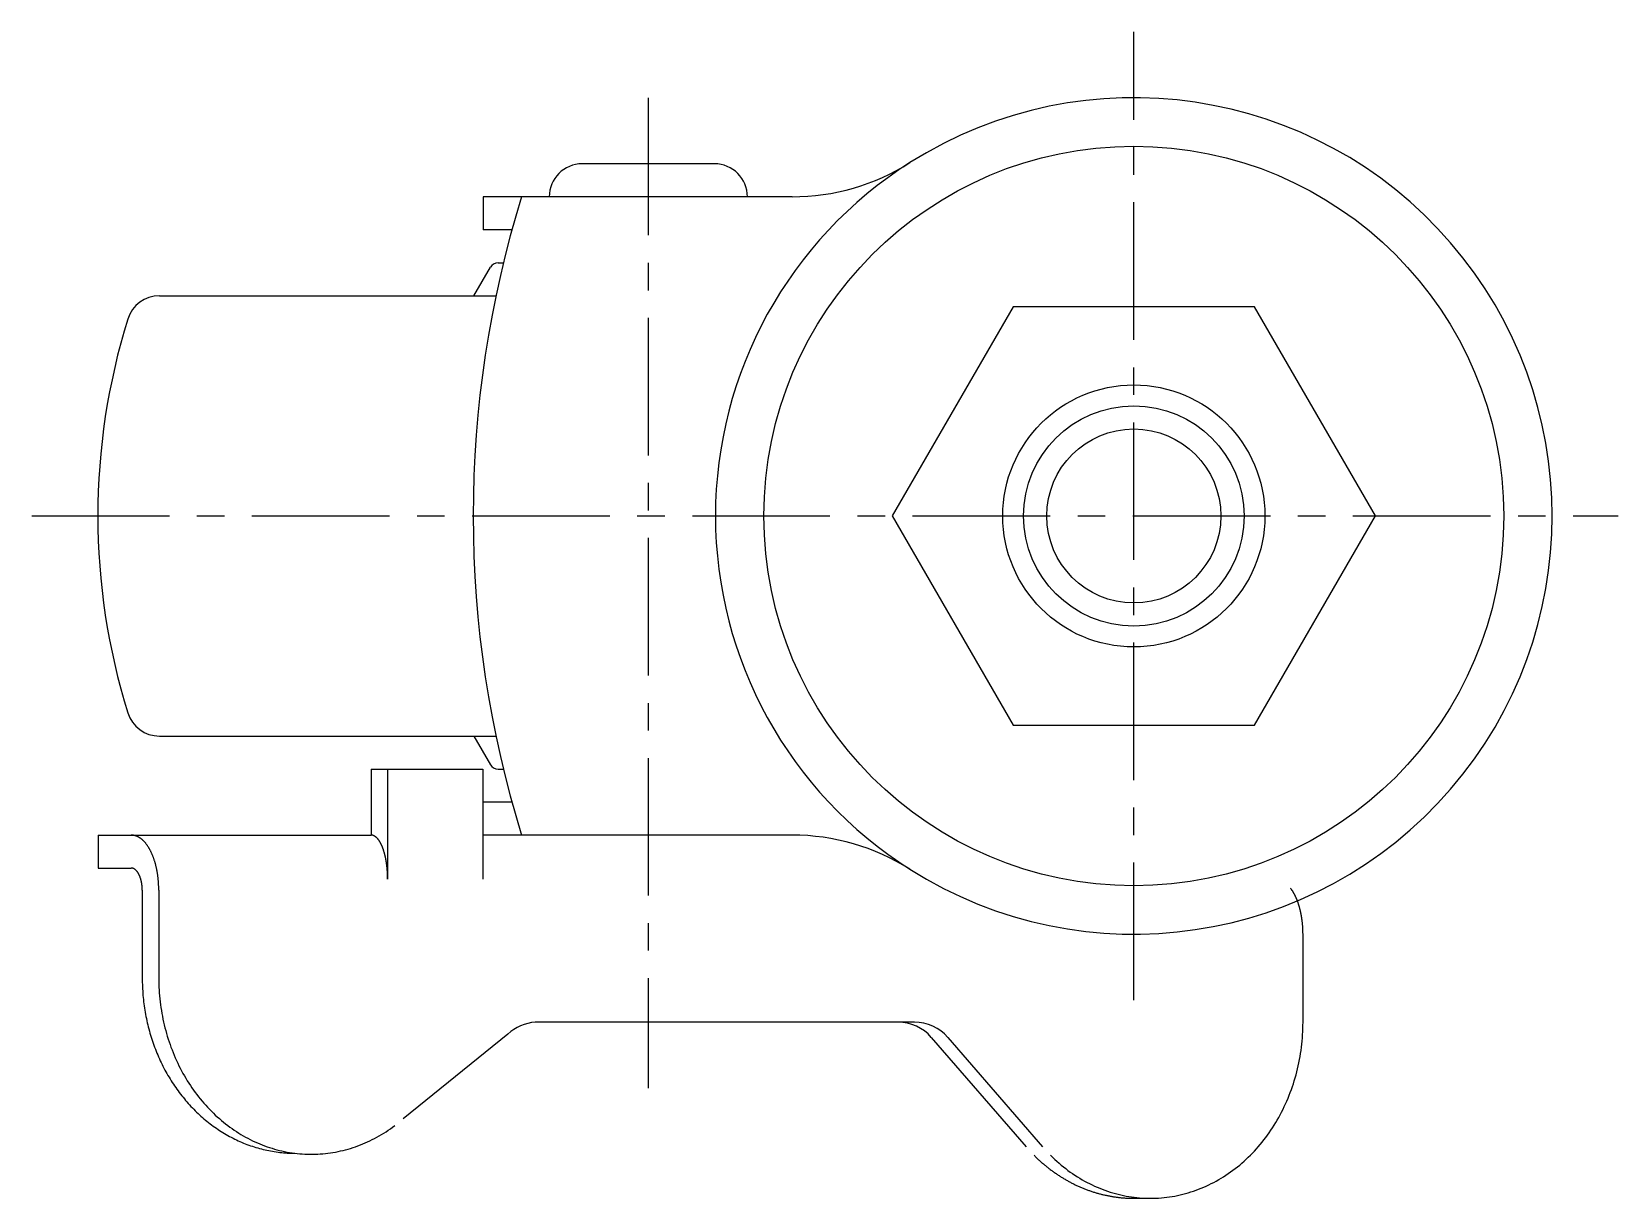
# Model space of a CAD drawing. Extents: x 7 to 219, y 29 to 248.
# Drawn here: x 146.7 to 218.8, y 194.9 to 247.9 of the extents above; entities that cross this region are included whole.
import ezdxf

# ---------------------------------------------------------------- set-up
doc = ezdxf.new("R2010")
doc.units = 0
doc.header["$LTSCALE"] = 5
doc.linetypes.add('CENTER', pattern=[2, 1.25, -0.25, 0.25, -0.25])
doc.layers.get('0').update_dxf_attribs({"linetype": 'CONTINUOUS'})
doc.layers.add('CENTER', color=1, linetype='CENTER')

msp = doc.modelspace()

# ---------------------------------------------------------------- linework, layer by layer
at = {"color": 7, "linetype": 'CONTINUOUS'}
for p, q in [((177.746794, 241.928506), (171.746794, 241.928506)), ((167.246794, 240.428506), (167.246794, 238.928506)), ((181.278874, 240.428506), (167.246794, 240.428506)), ((168.550947, 238.928506), (167.246794, 238.928506)), ((166.824145, 235.928506), (167.5747, 237.228506)), ((167.92111, 237.428506), (168.163597, 237.428506)), ((152.543853, 235.928506), (167.826255, 235.928506)), ((191.310167, 235.428506), (185.825339, 225.928506)), ((202.279822, 235.428506), (191.310167, 235.428506)), ((207.764649, 225.928506), (202.279822, 235.428506)), ((185.825339, 225.928506), (191.310167, 216.428506)), ((202.279822, 216.428506), (207.764649, 225.928506)), ((191.310167, 216.428506), (202.279822, 216.428506)), ((152.543853, 215.928506), (167.826255, 215.928506)), ((166.824145, 215.928506), (167.5747, 214.628506)), ((162.158337, 214.428506), (162.158337, 211.428506)), ((162.158337, 214.428506), (167.238464, 214.428506)), ((162.908337, 214.428506), (162.908337, 209.428506)), ((167.238464, 214.428506), (167.238464, 209.428506)), ((167.92111, 214.428506), (168.163597, 214.428506)), ((167.246794, 211.428506), (167.246794, 212.928506)), ((168.550947, 212.928506), (167.246794, 212.928506)), ((149.766032, 211.428506), (149.766032, 209.928506)), ((149.766032, 211.428506), (162.158337, 211.428506)), ((181.278874, 211.428506), (167.246794, 211.428506)), ((149.766032, 209.928506), (151.266032, 209.928506)), ((151.766032, 208.928506), (151.766032, 204.928506)), ((152.516032, 208.928506), (152.516032, 204.928506)), ((204.477556, 206.928506), (204.477556, 202.928506)), ((186.837694, 202.928506), (169.613777, 202.928506)), ((168.373883, 202.386879), (163.618257, 198.543362)), ((187.599552, 202.237813), (191.900374, 197.271652)), ((188.349552, 202.237813), (192.650374, 197.271652)), ((196.799353, 194.928506), (197.549353, 194.928506))]:
    msp.add_line(p, q, dxfattribs=at)
for points in [[(152.516, 208.929, 0), (152.516, 208.959, 0), (152.516, 208.99, 0), (152.515, 209.021, 0), (152.515, 209.051, 0), (152.514, 209.082, 0), (152.513, 209.112, 0), (152.511, 209.143, 0), (152.51, 209.174, 0), (152.508, 209.204, 0), (152.507, 209.235, 0), (152.505, 209.265, 0), (152.503, 209.295, 0), (152.5, 209.326, 0), (152.498, 209.356, 0), (152.495, 209.386, 0), (152.492, 209.416, 0), (152.489, 209.446, 0), (152.486, 209.476, 0), (152.482, 209.506, 0), (152.479, 209.536, 0), (152.475, 209.566, 0), (152.471, 209.595, 0), (152.467, 209.625, 0), (152.462, 209.654, 0), (152.458, 209.684, 0), (152.453, 209.713, 0), (152.448, 209.742, 0), (152.443, 209.771, 0), (152.438, 209.8, 0), (152.432, 209.828, 0), (152.427, 209.857, 0), (152.421, 209.885, 0), (152.415, 209.913, 0), (152.409, 209.942, 0), (152.402, 209.97, 0), (152.396, 209.997, 0), (152.389, 210.025, 0), (152.383, 210.053, 0), (152.376, 210.08, 0), (152.368, 210.107, 0), (152.361, 210.134, 0), (152.354, 210.161, 0), (152.346, 210.187, 0), (152.338, 210.214, 0), (152.33, 210.24, 0), (152.322, 210.266, 0), (152.314, 210.292, 0), (152.305, 210.317, 0), (152.297, 210.343, 0), (152.288, 210.368, 0), (152.279, 210.393, 0), (152.27, 210.418, 0), (152.261, 210.442, 0), (152.251, 210.467, 0), (152.242, 210.491, 0), (152.232, 210.514, 0), (152.222, 210.538, 0), (152.213, 210.561, 0), (152.202, 210.585, 0), (152.192, 210.607, 0), (152.182, 210.63, 0), (152.171, 210.652, 0), (152.161, 210.674, 0), (152.15, 210.696, 0), (152.139, 210.718, 0), (152.128, 210.739, 0), (152.117, 210.76, 0), (152.105, 210.781, 0), (152.094, 210.801, 0), (152.082, 210.822, 0), (152.071, 210.841, 0), (152.059, 210.861, 0), (152.047, 210.88, 0), (152.035, 210.899, 0), (152.023, 210.918, 0), (152.011, 210.937, 0), (151.998, 210.955, 0), (151.986, 210.972, 0), (151.973, 210.99, 0), (151.96, 211.007, 0), (151.948, 211.024, 0), (151.935, 211.041, 0), (151.922, 211.057, 0), (151.909, 211.073, 0), (151.895, 211.088, 0), (151.882, 211.104, 0), (151.869, 211.119, 0), (151.855, 211.133, 0), (151.842, 211.148, 0), (151.828, 211.162, 0), (151.814, 211.175, 0), (151.8, 211.188, 0), (151.787, 211.201, 0), (151.773, 211.214, 0), (151.759, 211.226, 0), (151.744, 211.238, 0), (151.73, 211.25, 0), (151.716, 211.261, 0), (151.702, 211.272, 0), (151.687, 211.282, 0), (151.673, 211.293, 0), (151.658, 211.302, 0), (151.644, 211.312, 0), (151.629, 211.321, 0), (151.614, 211.33, 0), (151.599, 211.338, 0), (151.585, 211.346, 0), (151.57, 211.354, 0), (151.555, 211.361, 0), (151.54, 211.368, 0), (151.525, 211.374, 0), (151.51, 211.38, 0), (151.495, 211.386, 0), (151.48, 211.392, 0), (151.465, 211.397, 0), (151.449, 211.401, 0), (151.434, 211.406, 0), (151.419, 211.41, 0), (151.404, 211.413, 0), (151.389, 211.416, 0), (151.373, 211.419, 0), (151.358, 211.422, 0), (151.343, 211.424, 0), (151.327, 211.425, 0), (151.312, 211.427, 0), (151.297, 211.428, 0), (151.281, 211.428, 0), (151.266, 211.429, 0)], [(162.908, 209.429, 0), (162.908, 209.453, 0), (162.908, 209.478, 0), (162.908, 209.502, 0), (162.907, 209.527, 0), (162.907, 209.551, 0), (162.906, 209.576, 0), (162.906, 209.6, 0), (162.905, 209.625, 0), (162.904, 209.649, 0), (162.903, 209.673, 0), (162.902, 209.698, 0), (162.9, 209.722, 0), (162.899, 209.746, 0), (162.897, 209.77, 0), (162.896, 209.795, 0), (162.894, 209.819, 0), (162.892, 209.843, 0), (162.89, 209.867, 0), (162.888, 209.891, 0), (162.886, 209.914, 0), (162.884, 209.938, 0), (162.881, 209.962, 0), (162.879, 209.986, 0), (162.876, 210.009, 0), (162.873, 210.033, 0), (162.87, 210.056, 0), (162.868, 210.079, 0), (162.864, 210.102, 0), (162.861, 210.125, 0), (162.858, 210.148, 0), (162.855, 210.171, 0), (162.851, 210.194, 0), (162.848, 210.216, 0), (162.844, 210.239, 0), (162.84, 210.261, 0), (162.836, 210.284, 0), (162.832, 210.306, 0), (162.828, 210.328, 0), (162.824, 210.35, 0), (162.82, 210.371, 0), (162.815, 210.393, 0), (162.811, 210.414, 0), (162.806, 210.436, 0), (162.802, 210.457, 0), (162.797, 210.478, 0), (162.792, 210.499, 0), (162.787, 210.519, 0), (162.782, 210.54, 0), (162.777, 210.56, 0), (162.772, 210.58, 0), (162.766, 210.6, 0), (162.761, 210.62, 0), (162.755, 210.64, 0), (162.75, 210.659, 0), (162.744, 210.678, 0), (162.738, 210.697, 0), (162.732, 210.716, 0), (162.726, 210.735, 0), (162.72, 210.753, 0), (162.714, 210.772, 0), (162.708, 210.79, 0), (162.702, 210.808, 0), (162.695, 210.825, 0), (162.689, 210.843, 0), (162.682, 210.86, 0), (162.675, 210.877, 0), (162.669, 210.894, 0), (162.662, 210.91, 0), (162.655, 210.927, 0), (162.648, 210.943, 0), (162.641, 210.959, 0), (162.634, 210.975, 0), (162.627, 210.99, 0), (162.62, 211.005, 0), (162.612, 211.02, 0), (162.605, 211.035, 0), (162.598, 211.049, 0), (162.59, 211.064, 0), (162.583, 211.078, 0), (162.575, 211.091, 0), (162.567, 211.105, 0), (162.56, 211.118, 0), (162.552, 211.131, 0), (162.544, 211.144, 0), (162.536, 211.156, 0), (162.528, 211.169, 0), (162.52, 211.181, 0), (162.512, 211.192, 0), (162.504, 211.204, 0), (162.496, 211.215, 0), (162.487, 211.226, 0), (162.479, 211.236, 0), (162.471, 211.247, 0), (162.462, 211.257, 0), (162.454, 211.267, 0), (162.445, 211.276, 0), (162.437, 211.286, 0), (162.428, 211.294, 0), (162.42, 211.303, 0), (162.411, 211.312, 0), (162.402, 211.32, 0), (162.394, 211.328, 0), (162.385, 211.335, 0), (162.376, 211.342, 0), (162.367, 211.349, 0), (162.358, 211.356, 0), (162.349, 211.362, 0), (162.341, 211.369, 0), (162.332, 211.374, 0), (162.323, 211.38, 0), (162.314, 211.385, 0), (162.305, 211.39, 0), (162.296, 211.395, 0), (162.287, 211.399, 0), (162.277, 211.403, 0), (162.268, 211.407, 0), (162.259, 211.41, 0), (162.25, 211.413, 0), (162.241, 211.416, 0), (162.232, 211.419, 0), (162.223, 211.421, 0), (162.214, 211.423, 0), (162.204, 211.425, 0), (162.195, 211.426, 0), (162.186, 211.427, 0), (162.177, 211.428, 0), (162.168, 211.428, 0), (162.158, 211.429, 0)], [(151.766, 208.929, 0), (151.766, 208.941, 0), (151.766, 208.953, 0), (151.766, 208.965, 0), (151.765, 208.978, 0), (151.765, 208.99, 0), (151.765, 209.002, 0), (151.764, 209.014, 0), (151.764, 209.027, 0), (151.763, 209.039, 0), (151.762, 209.051, 0), (151.761, 209.063, 0), (151.761, 209.075, 0), (151.76, 209.087, 0), (151.759, 209.099, 0), (151.758, 209.112, 0), (151.756, 209.124, 0), (151.755, 209.136, 0), (151.754, 209.148, 0), (151.753, 209.16, 0), (151.751, 209.171, 0), (151.75, 209.183, 0), (151.748, 209.195, 0), (151.746, 209.207, 0), (151.745, 209.219, 0), (151.743, 209.231, 0), (151.741, 209.242, 0), (151.739, 209.254, 0), (151.737, 209.265, 0), (151.735, 209.277, 0), (151.733, 209.288, 0), (151.73, 209.3, 0), (151.728, 209.311, 0), (151.726, 209.322, 0), (151.723, 209.334, 0), (151.721, 209.345, 0), (151.718, 209.356, 0), (151.715, 209.367, 0), (151.713, 209.378, 0), (151.71, 209.389, 0), (151.707, 209.4, 0), (151.704, 209.411, 0), (151.701, 209.421, 0), (151.698, 209.432, 0), (151.695, 209.443, 0), (151.692, 209.453, 0), (151.688, 209.464, 0), (151.685, 209.474, 0), (151.682, 209.484, 0), (151.678, 209.494, 0), (151.675, 209.504, 0), (151.671, 209.514, 0), (151.668, 209.524, 0), (151.664, 209.534, 0), (151.66, 209.544, 0), (151.656, 209.553, 0), (151.653, 209.563, 0), (151.649, 209.572, 0), (151.645, 209.582, 0), (151.641, 209.591, 0), (151.637, 209.6, 0), (151.632, 209.609, 0), (151.628, 209.618, 0), (151.624, 209.627, 0), (151.62, 209.636, 0), (151.615, 209.644, 0), (151.611, 209.653, 0), (151.606, 209.661, 0), (151.602, 209.669, 0), (151.597, 209.678, 0), (151.593, 209.686, 0), (151.588, 209.694, 0), (151.583, 209.702, 0), (151.578, 209.709, 0), (151.574, 209.717, 0), (151.569, 209.724, 0), (151.564, 209.732, 0), (151.559, 209.739, 0), (151.554, 209.746, 0), (151.549, 209.753, 0), (151.544, 209.76, 0), (151.539, 209.767, 0), (151.534, 209.773, 0), (151.528, 209.78, 0), (151.523, 209.786, 0), (151.518, 209.792, 0), (151.512, 209.799, 0), (151.507, 209.805, 0), (151.502, 209.81, 0), (151.496, 209.816, 0), (151.491, 209.822, 0), (151.485, 209.827, 0), (151.48, 209.832, 0), (151.474, 209.838, 0), (151.469, 209.843, 0), (151.463, 209.848, 0), (151.457, 209.852, 0), (151.452, 209.857, 0), (151.446, 209.861, 0), (151.44, 209.866, 0), (151.434, 209.87, 0), (151.429, 209.874, 0), (151.423, 209.878, 0), (151.417, 209.882, 0), (151.411, 209.885, 0), (151.405, 209.889, 0), (151.399, 209.892, 0), (151.393, 209.895, 0), (151.388, 209.899, 0), (151.382, 209.901, 0), (151.376, 209.904, 0), (151.37, 209.907, 0), (151.364, 209.909, 0), (151.358, 209.912, 0), (151.352, 209.914, 0), (151.345, 209.916, 0), (151.339, 209.918, 0), (151.333, 209.919, 0), (151.327, 209.921, 0), (151.321, 209.922, 0), (151.315, 209.924, 0), (151.309, 209.925, 0), (151.303, 209.926, 0), (151.297, 209.927, 0), (151.291, 209.927, 0), (151.284, 209.928, 0), (151.278, 209.928, 0), (151.272, 209.928, 0), (151.266, 209.929, 0)], [(204.478, 206.929, 0), (204.478, 206.948, 0), (204.477, 206.967, 0), (204.477, 206.986, 0), (204.477, 207.006, 0), (204.477, 207.025, 0), (204.476, 207.044, 0), (204.476, 207.064, 0), (204.475, 207.083, 0), (204.475, 207.102, 0), (204.474, 207.121, 0), (204.473, 207.141, 0), (204.472, 207.16, 0), (204.471, 207.179, 0), (204.47, 207.198, 0), (204.469, 207.217, 0), (204.468, 207.237, 0), (204.467, 207.256, 0), (204.465, 207.275, 0), (204.464, 207.294, 0), (204.463, 207.313, 0), (204.461, 207.332, 0), (204.46, 207.351, 0), (204.458, 207.37, 0), (204.456, 207.389, 0), (204.454, 207.408, 0), (204.452, 207.427, 0), (204.45, 207.446, 0), (204.448, 207.465, 0), (204.446, 207.484, 0), (204.444, 207.503, 0), (204.442, 207.521, 0), (204.44, 207.54, 0), (204.437, 207.559, 0), (204.435, 207.577, 0), (204.432, 207.596, 0), (204.43, 207.615, 0), (204.427, 207.633, 0), (204.424, 207.652, 0), (204.421, 207.67, 0), (204.418, 207.689, 0), (204.415, 207.707, 0), (204.412, 207.725, 0), (204.409, 207.744, 0), (204.406, 207.762, 0), (204.403, 207.78, 0), (204.399, 207.798, 0), (204.396, 207.816, 0), (204.393, 207.834, 0), (204.389, 207.852, 0), (204.385, 207.87, 0), (204.382, 207.888, 0), (204.378, 207.906, 0), (204.374, 207.924, 0), (204.37, 207.941, 0), (204.366, 207.959, 0), (204.362, 207.976, 0), (204.358, 207.994, 0), (204.354, 208.011, 0), (204.35, 208.029, 0), (204.346, 208.046, 0), (204.341, 208.063, 0), (204.337, 208.08, 0), (204.332, 208.098, 0), (204.328, 208.115, 0), (204.323, 208.132, 0), (204.319, 208.148, 0), (204.314, 208.165, 0), (204.309, 208.182, 0), (204.304, 208.199, 0), (204.299, 208.215, 0), (204.294, 208.232, 0), (204.289, 208.248, 0), (204.284, 208.265, 0), (204.279, 208.281, 0), (204.274, 208.297, 0), (204.268, 208.313, 0), (204.263, 208.329, 0), (204.257, 208.345, 0), (204.252, 208.361, 0), (204.246, 208.377, 0), (204.241, 208.392, 0), (204.235, 208.408, 0), (204.229, 208.424, 0), (204.224, 208.439, 0), (204.218, 208.454, 0), (204.212, 208.47, 0), (204.206, 208.485, 0), (204.2, 208.5, 0), (204.194, 208.515, 0), (204.188, 208.53, 0), (204.181, 208.544, 0), (204.175, 208.559, 0), (204.169, 208.574, 0), (204.162, 208.588, 0), (204.156, 208.603, 0), (204.149, 208.617, 0), (204.143, 208.631, 0), (204.136, 208.645, 0), (204.13, 208.659, 0), (204.123, 208.673, 0), (204.116, 208.687, 0), (204.109, 208.701, 0), (204.102, 208.714, 0), (204.096, 208.728, 0), (204.089, 208.741, 0), (204.082, 208.754, 0), (204.074, 208.767, 0), (204.067, 208.78, 0), (204.06, 208.793, 0), (204.053, 208.806, 0), (204.046, 208.819, 0), (204.038, 208.831, 0), (204.031, 208.844, 0), (204.024, 208.856, 0), (204.016, 208.868, 0), (204.009, 208.88, 0), (204.001, 208.892, 0), (203.993, 208.904, 0), (203.986, 208.916, 0), (203.978, 208.928, 0), (203.97, 208.939, 0), (203.962, 208.951, 0), (203.955, 208.962, 0), (203.947, 208.973, 0), (203.939, 208.984, 0), (203.931, 208.995, 0), (203.923, 209.006, 0), (203.915, 209.017, 0)], [(151.766, 204.929, 0), (151.767, 204.831, 0), (151.768, 204.733, 0), (151.771, 204.636, 0), (151.774, 204.538, 0), (151.779, 204.441, 0), (151.785, 204.343, 0), (151.792, 204.246, 0), (151.799, 204.149, 0), (151.808, 204.052, 0), (151.818, 203.955, 0), (151.829, 203.858, 0), (151.841, 203.762, 0), (151.854, 203.665, 0), (151.868, 203.569, 0), (151.883, 203.473, 0), (151.899, 203.377, 0), (151.916, 203.281, 0), (151.934, 203.186, 0), (151.954, 203.091, 0), (151.974, 202.996, 0), (151.995, 202.902, 0), (152.017, 202.807, 0), (152.04, 202.713, 0), (152.064, 202.62, 0), (152.09, 202.527, 0), (152.116, 202.434, 0), (152.143, 202.341, 0), (152.171, 202.249, 0), (152.2, 202.158, 0), (152.23, 202.066, 0), (152.261, 201.975, 0), (152.293, 201.885, 0), (152.326, 201.795, 0), (152.36, 201.706, 0), (152.395, 201.617, 0), (152.431, 201.528, 0), (152.468, 201.44, 0), (152.506, 201.353, 0), (152.544, 201.266, 0), (152.584, 201.179, 0), (152.625, 201.094, 0), (152.666, 201.008, 0), (152.708, 200.924, 0), (152.752, 200.84, 0), (152.796, 200.756, 0), (152.841, 200.674, 0), (152.887, 200.592, 0), (152.934, 200.51, 0), (152.981, 200.429, 0), (153.03, 200.349, 0), (153.079, 200.27, 0), (153.129, 200.191, 0), (153.181, 200.113, 0), (153.232, 200.036, 0), (153.285, 199.959, 0), (153.339, 199.883, 0), (153.393, 199.808, 0), (153.448, 199.734, 0), (153.504, 199.66, 0), (153.561, 199.588, 0), (153.618, 199.516, 0), (153.677, 199.445, 0), (153.736, 199.374, 0), (153.795, 199.305, 0), (153.856, 199.236, 0), (153.917, 199.169, 0), (153.979, 199.102, 0), (154.042, 199.036, 0), (154.105, 198.971, 0), (154.169, 198.906, 0), (154.234, 198.843, 0), (154.299, 198.781, 0), (154.365, 198.719, 0), (154.432, 198.659, 0), (154.499, 198.599, 0), (154.567, 198.541, 0), (154.636, 198.483, 0), (154.705, 198.426, 0), (154.775, 198.371, 0), (154.845, 198.316, 0), (154.916, 198.262, 0), (154.988, 198.209, 0), (155.06, 198.158, 0), (155.132, 198.107, 0), (155.206, 198.057, 0), (155.279, 198.009, 0), (155.354, 197.961, 0), (155.428, 197.915, 0), (155.504, 197.869, 0), (155.579, 197.825, 0), (155.655, 197.781, 0), (155.732, 197.739, 0), (155.809, 197.698, 0), (155.887, 197.658, 0), (155.965, 197.619, 0), (156.043, 197.581, 0), (156.122, 197.544, 0), (156.201, 197.508, 0), (156.28, 197.474, 0), (156.36, 197.44, 0), (156.44, 197.408, 0), (156.521, 197.377, 0), (156.602, 197.347, 0), (156.683, 197.318, 0), (156.765, 197.29, 0), (156.846, 197.264, 0), (156.928, 197.238, 0), (157.011, 197.214, 0), (157.093, 197.191, 0), (157.176, 197.169, 0), (157.259, 197.148, 0), (157.343, 197.128, 0), (157.426, 197.11, 0), (157.51, 197.093, 0), (157.594, 197.077, 0), (157.678, 197.062, 0), (157.762, 197.048, 0), (157.846, 197.035, 0), (157.931, 197.024, 0), (158.015, 197.014, 0), (158.1, 197.005, 0), (158.185, 196.997, 0), (158.269, 196.99, 0), (158.354, 196.985, 0), (158.439, 196.981, 0), (158.524, 196.978, 0), (158.609, 196.976, 0), (158.694, 196.976, 0)], [(152.516, 204.929, 0), (152.517, 204.794, 0), (152.52, 204.66, 0), (152.525, 204.526, 0), (152.532, 204.391, 0), (152.54, 204.257, 0), (152.551, 204.124, 0), (152.564, 203.99, 0), (152.578, 203.857, 0), (152.595, 203.724, 0), (152.614, 203.591, 0), (152.634, 203.459, 0), (152.656, 203.327, 0), (152.681, 203.196, 0), (152.707, 203.065, 0), (152.735, 202.934, 0), (152.765, 202.805, 0), (152.797, 202.675, 0), (152.83, 202.547, 0), (152.866, 202.419, 0), (152.903, 202.292, 0), (152.943, 202.165, 0), (152.984, 202.039, 0), (153.027, 201.914, 0), (153.071, 201.79, 0), (153.118, 201.667, 0), (153.166, 201.545, 0), (153.216, 201.424, 0), (153.268, 201.304, 0), (153.322, 201.184, 0), (153.377, 201.066, 0), (153.434, 200.949, 0), (153.493, 200.833, 0), (153.553, 200.718, 0), (153.615, 200.604, 0), (153.679, 200.492, 0), (153.744, 200.381, 0), (153.811, 200.271, 0), (153.88, 200.162, 0), (153.95, 200.055, 0), (154.022, 199.949, 0), (154.095, 199.845, 0), (154.169, 199.742, 0), (154.246, 199.64, 0), (154.323, 199.54, 0), (154.402, 199.442, 0), (154.483, 199.345, 0), (154.565, 199.249, 0), (154.648, 199.155, 0), (154.733, 199.063, 0), (154.819, 198.973, 0), (154.906, 198.884, 0), (154.994, 198.797, 0), (155.084, 198.711, 0), (155.175, 198.628, 0), (155.268, 198.546, 0), (155.361, 198.466, 0), (155.456, 198.387, 0), (155.551, 198.311, 0), (155.648, 198.236, 0), (155.746, 198.164, 0), (155.845, 198.093, 0), (155.945, 198.024, 0), (156.046, 197.957, 0), (156.148, 197.892, 0), (156.25, 197.829, 0), (156.354, 197.768, 0), (156.459, 197.709, 0), (156.564, 197.653, 0), (156.67, 197.598, 0), (156.777, 197.545, 0), (156.885, 197.494, 0), (156.994, 197.446, 0), (157.103, 197.399, 0), (157.213, 197.355, 0), (157.323, 197.313, 0), (157.434, 197.273, 0), (157.546, 197.235, 0), (157.658, 197.199, 0), (157.771, 197.165, 0), (157.884, 197.134, 0), (157.997, 197.105, 0), (158.111, 197.078, 0), (158.226, 197.053, 0), (158.34, 197.031, 0), (158.455, 197.01, 0), (158.571, 196.992, 0), (158.686, 196.977, 0), (158.802, 196.963, 0), (158.918, 196.952, 0), (159.034, 196.943, 0), (159.15, 196.936, 0), (159.267, 196.931, 0), (159.383, 196.929, 0), (159.499, 196.929, 0), (159.616, 196.931, 0), (159.732, 196.935, 0), (159.848, 196.942, 0), (159.964, 196.951, 0), (160.08, 196.962, 0), (160.196, 196.976, 0), (160.312, 196.991, 0), (160.427, 197.009, 0), (160.542, 197.03, 0), (160.657, 197.052, 0), (160.771, 197.077, 0), (160.885, 197.103, 0), (160.999, 197.132, 0), (161.112, 197.164, 0), (161.224, 197.197, 0), (161.337, 197.233, 0), (161.448, 197.271, 0), (161.559, 197.31, 0), (161.67, 197.353, 0), (161.78, 197.397, 0), (161.889, 197.443, 0), (161.998, 197.492, 0), (162.105, 197.542, 0), (162.212, 197.595, 0), (162.319, 197.65, 0), (162.424, 197.706, 0), (162.529, 197.765, 0), (162.633, 197.826, 0), (162.735, 197.889, 0), (162.837, 197.954, 0), (162.938, 198.02, 0), (163.038, 198.089, 0), (163.137, 198.16, 0), (163.235, 198.232, 0)], [(193.014, 196.881, 0), (193.108, 196.789, 0), (193.204, 196.698, 0), (193.301, 196.609, 0), (193.399, 196.523, 0), (193.499, 196.438, 0), (193.6, 196.356, 0), (193.702, 196.276, 0), (193.805, 196.197, 0), (193.91, 196.121, 0), (194.016, 196.047, 0), (194.123, 195.976, 0), (194.231, 195.906, 0), (194.34, 195.839, 0), (194.45, 195.774, 0), (194.561, 195.711, 0), (194.673, 195.651, 0), (194.786, 195.593, 0), (194.9, 195.537, 0), (195.014, 195.483, 0), (195.13, 195.432, 0), (195.246, 195.384, 0), (195.363, 195.337, 0), (195.481, 195.293, 0), (195.599, 195.252, 0), (195.718, 195.213, 0), (195.837, 195.177, 0), (195.958, 195.143, 0), (196.078, 195.111, 0), (196.199, 195.082, 0), (196.321, 195.055, 0), (196.443, 195.031, 0), (196.565, 195.01, 0), (196.687, 194.991, 0), (196.81, 194.974, 0), (196.933, 194.96, 0), (197.056, 194.949, 0), (197.18, 194.94, 0), (197.303, 194.934, 0), (197.427, 194.93, 0), (197.551, 194.929, 0), (197.674, 194.93, 0), (197.798, 194.934, 0), (197.921, 194.94, 0), (198.045, 194.949, 0), (198.168, 194.96, 0), (198.291, 194.974, 0), (198.414, 194.991, 0), (198.537, 195.01, 0), (198.659, 195.032, 0), (198.781, 195.056, 0), (198.902, 195.082, 0), (199.023, 195.112, 0), (199.144, 195.143, 0), (199.264, 195.177, 0), (199.383, 195.214, 0), (199.502, 195.253, 0), (199.621, 195.294, 0), (199.738, 195.338, 0), (199.855, 195.385, 0), (199.971, 195.433, 0), (200.087, 195.484, 0), (200.202, 195.538, 0), (200.315, 195.594, 0), (200.428, 195.652, 0), (200.54, 195.712, 0), (200.651, 195.775, 0), (200.761, 195.84, 0), (200.87, 195.908, 0), (200.978, 195.977, 0), (201.085, 196.049, 0), (201.191, 196.123, 0), (201.296, 196.199, 0), (201.399, 196.277, 0), (201.501, 196.358, 0), (201.602, 196.44, 0), (201.702, 196.525, 0), (201.8, 196.611, 0), (201.897, 196.7, 0), (201.993, 196.791, 0), (202.087, 196.883, 0), (202.18, 196.978, 0), (202.271, 197.074, 0), (202.361, 197.172, 0), (202.449, 197.272, 0), (202.535, 197.374, 0), (202.62, 197.478, 0), (202.704, 197.583, 0), (202.786, 197.69, 0), (202.866, 197.799, 0), (202.944, 197.909, 0), (203.021, 198.021, 0), (203.096, 198.135, 0), (203.169, 198.25, 0), (203.241, 198.366, 0), (203.31, 198.484, 0), (203.378, 198.604, 0), (203.444, 198.725, 0), (203.508, 198.847, 0), (203.57, 198.97, 0), (203.63, 199.095, 0), (203.689, 199.221, 0), (203.745, 199.348, 0), (203.799, 199.476, 0), (203.852, 199.606, 0), (203.902, 199.736, 0), (203.95, 199.867, 0), (203.997, 200, 0), (204.041, 200.133, 0), (204.083, 200.267, 0), (204.123, 200.402, 0), (204.161, 200.538, 0), (204.197, 200.675, 0), (204.231, 200.812, 0), (204.262, 200.95, 0), (204.292, 201.089, 0), (204.319, 201.228, 0), (204.344, 201.368, 0), (204.367, 201.508, 0), (204.388, 201.649, 0), (204.407, 201.79, 0), (204.424, 201.932, 0), (204.438, 202.073, 0), (204.45, 202.216, 0), (204.46, 202.358, 0), (204.468, 202.5, 0), (204.473, 202.643, 0), (204.476, 202.786, 0), (204.478, 202.929, 0)], [(192.264, 196.881, 0), (192.293, 196.852, 0), (192.322, 196.823, 0), (192.352, 196.794, 0), (192.382, 196.766, 0), (192.412, 196.737, 0), (192.442, 196.709, 0), (192.472, 196.681, 0), (192.502, 196.654, 0), (192.532, 196.626, 0), (192.563, 196.599, 0), (192.593, 196.571, 0), (192.624, 196.544, 0), (192.655, 196.518, 0), (192.686, 196.491, 0), (192.717, 196.465, 0), (192.748, 196.439, 0), (192.78, 196.413, 0), (192.811, 196.387, 0), (192.843, 196.361, 0), (192.875, 196.336, 0), (192.907, 196.311, 0), (192.939, 196.286, 0), (192.971, 196.261, 0), (193.003, 196.236, 0), (193.035, 196.212, 0), (193.068, 196.188, 0), (193.101, 196.164, 0), (193.133, 196.14, 0), (193.166, 196.117, 0), (193.199, 196.093, 0), (193.232, 196.07, 0), (193.265, 196.048, 0), (193.299, 196.025, 0), (193.332, 196.002, 0), (193.365, 195.98, 0), (193.399, 195.958, 0), (193.433, 195.936, 0), (193.467, 195.915, 0), (193.501, 195.894, 0), (193.535, 195.872, 0), (193.569, 195.852, 0), (193.603, 195.831, 0), (193.637, 195.81, 0), (193.672, 195.79, 0), (193.706, 195.77, 0), (193.741, 195.75, 0), (193.776, 195.731, 0), (193.81, 195.711, 0), (193.845, 195.692, 0), (193.88, 195.673, 0), (193.915, 195.655, 0), (193.95, 195.636, 0), (193.986, 195.618, 0), (194.021, 195.6, 0), (194.056, 195.582, 0), (194.092, 195.565, 0), (194.128, 195.547, 0), (194.163, 195.53, 0), (194.199, 195.513, 0), (194.235, 195.497, 0), (194.271, 195.48, 0), (194.307, 195.464, 0), (194.343, 195.448, 0), (194.379, 195.433, 0), (194.415, 195.417, 0), (194.452, 195.402, 0), (194.488, 195.387, 0), (194.524, 195.372, 0), (194.561, 195.358, 0), (194.598, 195.343, 0), (194.634, 195.329, 0), (194.671, 195.315, 0), (194.708, 195.302, 0), (194.745, 195.288, 0), (194.782, 195.275, 0), (194.819, 195.262, 0), (194.856, 195.25, 0), (194.893, 195.237, 0), (194.93, 195.225, 0), (194.967, 195.213, 0), (195.004, 195.202, 0), (195.042, 195.19, 0), (195.079, 195.179, 0), (195.117, 195.168, 0), (195.154, 195.157, 0), (195.192, 195.147, 0), (195.229, 195.137, 0), (195.267, 195.127, 0), (195.305, 195.117, 0), (195.342, 195.107, 0), (195.38, 195.098, 0), (195.418, 195.089, 0), (195.456, 195.08, 0), (195.494, 195.072, 0), (195.532, 195.064, 0), (195.57, 195.056, 0), (195.608, 195.048, 0), (195.646, 195.04, 0), (195.684, 195.033, 0), (195.722, 195.026, 0), (195.76, 195.019, 0), (195.798, 195.012, 0), (195.837, 195.006, 0), (195.875, 195, 0), (195.913, 194.994, 0), (195.952, 194.989, 0), (195.99, 194.983, 0), (196.028, 194.978, 0), (196.067, 194.973, 0), (196.105, 194.969, 0), (196.144, 194.964, 0), (196.182, 194.96, 0), (196.221, 194.956, 0), (196.259, 194.953, 0), (196.298, 194.95, 0), (196.336, 194.946, 0), (196.375, 194.944, 0), (196.413, 194.941, 0), (196.452, 194.939, 0), (196.49, 194.936, 0), (196.529, 194.935, 0), (196.568, 194.933, 0), (196.606, 194.932, 0), (196.645, 194.93, 0), (196.683, 194.93, 0), (196.722, 194.929, 0), (196.761, 194.929, 0), (196.799, 194.929, 0)]]:
    msp.add_polyline3d(points, dxfattribs=at)
for radius in [16.7982, 5.9518, 5.0048, 3.9518]:
    msp.add_circle((196.794994, 225.928506), radius, dxfattribs=at)
for centre, radius, start, end in [((196.794994, 225.928506), 19, 237.653468, 122.346532), ((171.746794, 240.428506), 1.5, 90, 180), ((177.746794, 240.428506), 1.5, 0, 90), ((196.794994, 225.928506), 19, 122.346532, 237.653468), ((181.278874, 250.428506), 10, 270, 302.346532), ((215.794994, 225.928506), 49, 162.787385, 197.212615), ((167.92111, 237.028506), 0.4, 90, 150), ((152.543853, 234.428506), 1.5, 90, 162.647739), ((179.746794, 225.928506), 30, 162.647739, 197.352261), ((152.543853, 217.428506), 1.5, 197.352261, 270), ((167.92111, 214.828506), 0.4, 210, 270), ((181.278874, 201.428506), 10, 57.653468, 90), ((169.771148, 200.878253), 2.056283, 94.389254, 132.805373), ((186.087694, 200.928506), 2, 40.893395, 90), ((186.837694, 200.928506), 2, 40.893395, 90)]:
    msp.add_arc(centre, radius, start, end, dxfattribs=at)
at = {"layer": 'CENTER', "color": 1, "linetype": 'CENTER'}
for p, q in [((196.794994, 203.928506), (196.794994, 247.928506)), ((174.746794, 244.928506), (174.746794, 199.928506)), ((146.746794, 225.928506), (218.794994, 225.928506))]:
    msp.add_line(p, q, dxfattribs=at)

doc.saveas('drawing.dxf')
